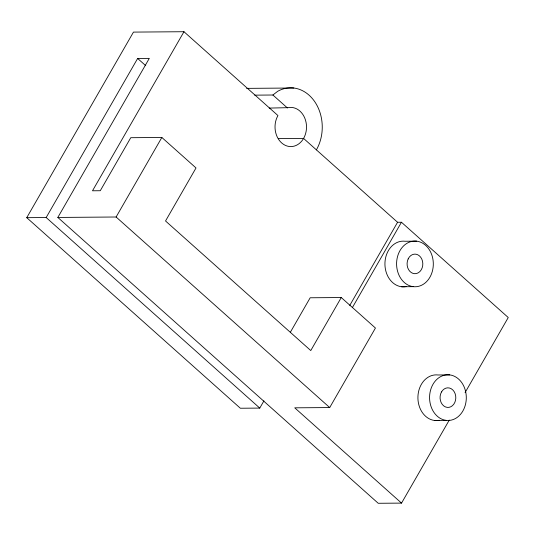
<?xml version="1.0" encoding="UTF-8"?>
<svg xmlns="http://www.w3.org/2000/svg" width="535" height="535" viewBox="0 0 535 535"><rect width="100%" height="100%" fill="white"/><g stroke="black" fill="none" stroke-linecap="round" stroke-linejoin="round"><path stroke-width="0.8" d="M263.929 400.862L259.769 408.091L240.349 408.238L26.75 217.678L133.462 32.1L183.973 31.719L277.953 115.56A19.588 15.742 89.6 0 0 285.249 145.319A19.588 15.742 89.6 0 0 306.441 128.942A19.588 15.742 89.6 0 0 288.178 107.662L269.192 108.09M26.75 217.678L46.177 217.531L137.642 58.462L149.298 58.375L57.834 217.444L378.225 503.281L401.538 503.107L449.286 420.062M183.973 31.719L92.501 190.788L100.272 190.727L130.761 137.702L161.844 137.468L196.017 167.957L165.529 220.982L310.775 350.559L341.263 297.54L375.443 328.029L329.707 407.563L294.738 407.824L401.538 503.107M57.834 217.444L116.108 217.003L161.844 137.468M290.405 332.168L310.18 297.774L341.263 297.54M349.756 305.425L397.565 222.272L401.451 222.246L508.25 317.522L465.069 392.623M352.391 307.565L401.451 222.246M254.687 95.15L272.897 95.009L277.718 91.284A39.182 31.491 89.6 0 1 315.075 102.185A39.182 31.491 89.6 0 1 316.399 149.86M246.602 88.369L293.795 88.014M278.334 138.618L303.586 138.431L397.565 222.272M416.718 241.171L405.062 241.258A22.858 18.371 89.6 0 0 384.939 264.718A22.858 18.371 89.6 0 0 406.319 286.559M401.531 286.747L413.187 286.653A22.858 18.371 89.6 0 0 431.671 254.513A22.858 18.371 89.6 0 0 399.999 250.574A22.858 18.371 89.6 0 0 413.187 286.653M449.701 374.895L438.045 374.981A22.858 18.371 89.6 0 0 417.922 398.435A22.858 18.371 89.6 0 0 439.309 420.276M434.514 420.463L446.17 420.376A22.858 18.371 89.6 0 0 464.654 388.229A22.858 18.371 89.6 0 0 432.982 384.297A22.858 18.371 89.6 0 0 446.17 420.376M272.897 95.009L287.409 107.95M137.642 58.462L145.741 65.685M116.108 217.003L329.707 407.563M46.177 217.531L259.769 408.091M408.158 258.94A9.797 7.871 89.6 0 0 414.906 273.706A9.797 7.871 89.6 0 0 421.794 259.094A9.797 7.871 89.6 0 0 408.158 258.94M441.529 391.914A9.797 7.871 89.6 0 0 447.18 407.382A9.797 7.871 89.6 0 0 455.104 393.606A9.797 7.871 89.6 0 0 441.529 391.914"/></g></svg>
